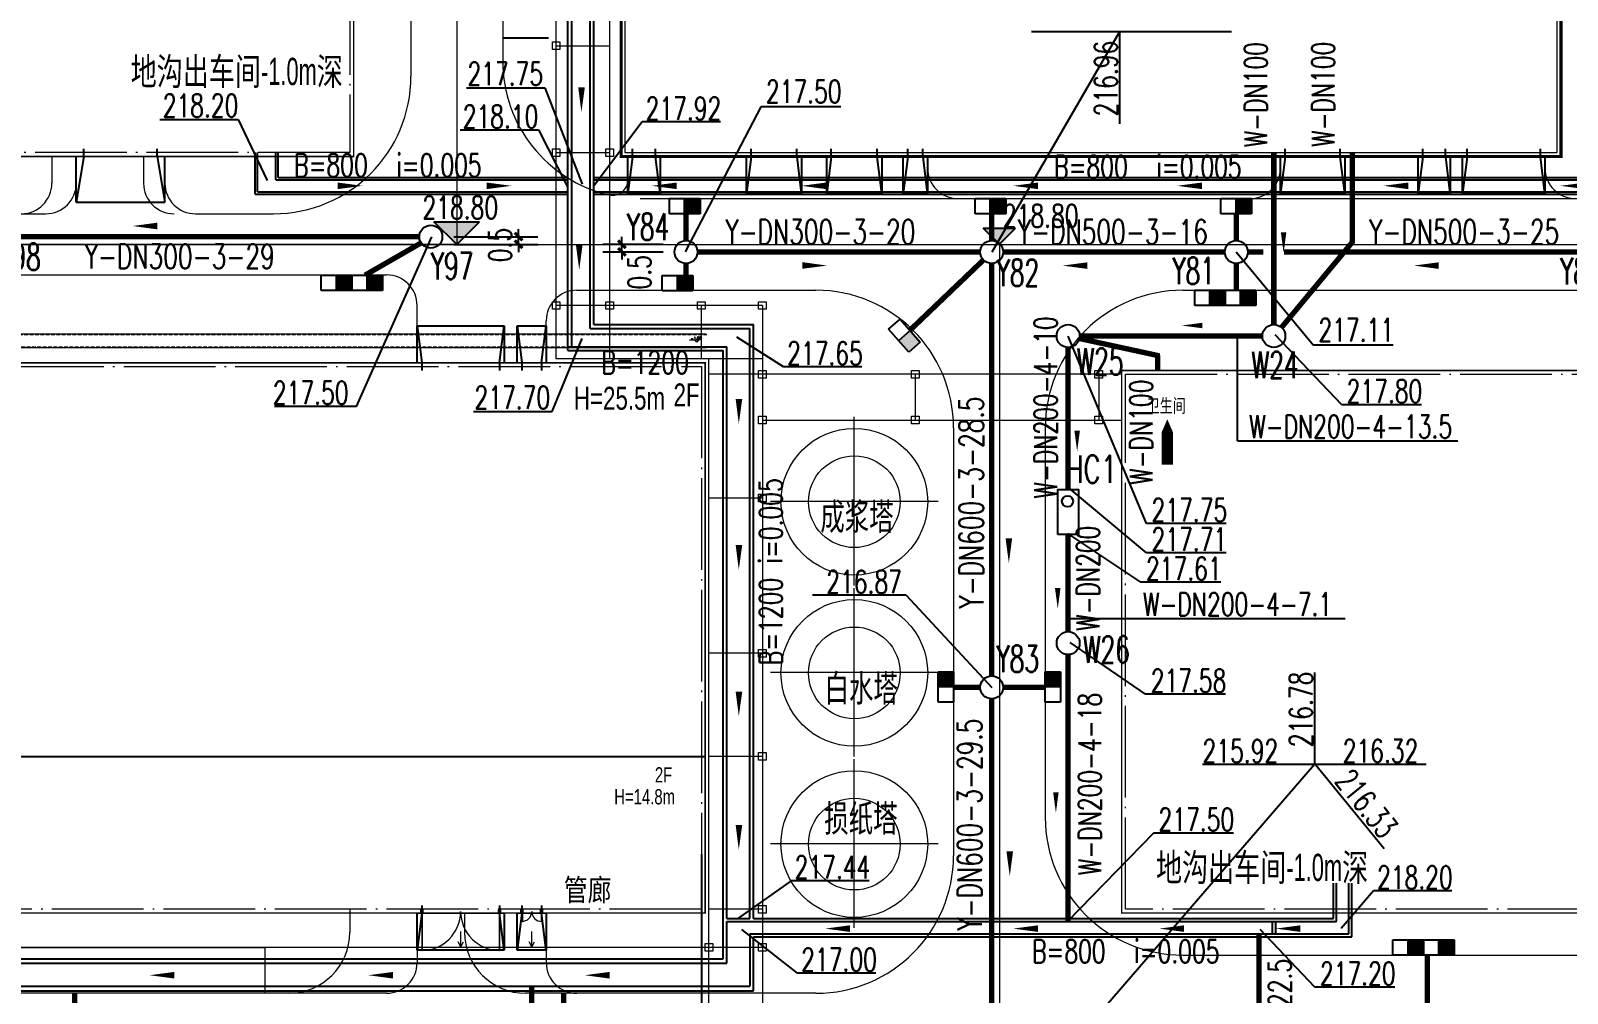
# Model space of a CAD drawing. Header units: metres. Extents: x 497246 to 997717, y 2998582 to 5998198.
# Drawn here: x 500329.3 to 500429.8, y 2999072.3 to 2999135.3 of the extents above; entities that cross this region are included whole.
import ezdxf
from ezdxf.enums import TextEntityAlignment as Align

# ---------------------------------------------------------------- set-up
doc = ezdxf.new("R2010")
doc.units = ezdxf.units.M
doc.header["$LTSCALE"] = 1000
for name, pattern in [('DASH', [0.35, 0.25, -0.1]), ('DOTE', [2.42, 2, -0.2, 0.02, -0.2]), ('HIDDEN', [0.375, 0.25, -0.125])]:
    doc.linetypes.add(name, pattern=pattern)
doc.layers.get('0').update_dxf_attribs({"linetype": 'CONTINUOUS'})
doc.layers.get('Defpoints').update_dxf_attribs({"linetype": 'CONTINUOUS'})
for name, color, linetype, lineweight in [('8', 8, 'CONTINUOUS', 5), ('A-门', 2, 'CONTINUOUS', 13), ('T停车位', 35, 'CONTINUOUS', 13), ('地沟', 203, 'CONTINUOUS', 18), ('常规模型', 2, 'CONTINUOUS', 18), ('桁架-管廊', 6, 'CONTINUOUS', 0), ('细线', 7, 'CONTINUOUS', 18), ('设备', 253, 'CONTINUOUS', 15), ('道路', 4, 'CONTINUOUS', 15), ('道路中线', 1, 'DOTE', 13)]:
    doc.layers.add(name, color=color, linetype=linetype, lineweight=lineweight)
for name, color, linetype in [('DIM_ELEV', 3, 'CONTINUOUS'), ('PIPE-污水', 2, 'CONTINUOUS'), ('PIPE-雨水', 4, 'CONTINUOUS'), ('PUB_TEXT', 7, 'CONTINUOUS'), ('STAIR', 2, 'CONTINUOUS'), ('TEXT_污水', 7, 'CONTINUOUS'), ('TEXT_雨水', 7, 'CONTINUOUS'), ('TWT_DIM', 3, 'CONTINUOUS'), ('TWT_雨水口', 4, 'CONTINUOUS'), ('WELL_污水', 2, 'CONTINUOUS'), ('WELL_雨水', 4, 'CONTINUOUS'), ('YQ_IDEN', 3, 'CONTINUOUS'), ('建筑', 7, 'CONTINUOUS'), ('建筑门坡散水', 9, 'CONTINUOUS'), ('文字', 255, 'CONTINUOUS'), ('新建建筑', 2, 'CONTINUOUS'), ('污水标注', 211, 'CONTINUOUS'), ('污水沟', 30, 'CONTINUOUS'), ('雨水标注', 100, 'CONTINUOUS')]:
    doc.layers.add(name, color=color, linetype=linetype)
doc.layers.add('建筑轴线', color=1, linetype='DOTE', lineweight=15, plot=False)
doc.styles.add('-黑体', font='simhei.ttf', dxfattribs={"width": 0.8})
doc.styles.add('_HZTXT', font='txt.shx', dxfattribs={"width": 0.8, "bigfont": 'HZTXT.shx'})
doc.styles.add('_TCH_DIM', font='SIMPLEX', dxfattribs={"bigfont": 'GBCBIG'})
doc.styles.add('_TCH_DIM_T3', font='SIMPLEX', dxfattribs={"width": 0.705882, "bigfont": 'GBCBIG'})
doc.styles.add('_TWT_WELL', font='SIMPLEX', dxfattribs={"width": 0.8, "height": 3.5, "bigfont": 'HZTXT'})
doc.styles.add('CLWD', font='ARIALN.TTF')
doc.styles.add('HZTXT', font='txt', dxfattribs={"width": 0.7, "bigfont": 'HZTXT'})
doc.styles.add('TG_LINETYPE', font='SIMPLEX', dxfattribs={"width": 0.8, "height": 3, "bigfont": 'HZTXT'})
doc.styles.add('亨利项目总图布置_2022_8_8_t3--03$0$亨利项目总图布置_2022_8_8_t3--02$0$CEC', font='ARIALN.TTF')
doc.linetypes.add('TG_F', pattern='A,2,-0.3,["F",TG_LINETYPE,S=0.1,R=0,X=-0.23,Y=-0.15],0', length=2.3)
doc.linetypes.add('TG_W', pattern='A,2,-0.3,["W",TG_LINETYPE,S=0.1,R=0,X=-0.23,Y=-0.15],0', length=2.3)
doc.linetypes.add('TG_Y', pattern='A,2,-0.3,["Y",TG_LINETYPE,S=0.1,R=0,X=-0.23,Y=-0.15],0', length=2.3)
doc.dimstyles.new('_TWT_ARCH&&1', dxfattribs={"dimtxt": 1.4875, "dimasz": 0.5, "dimexe": 1.25, "dimexo": 1.5, "dimgap": 0.63125, "dimtad": 1, "dimdec": 1, "dimzin": 0, "dimdsep": 46, "dimtxsty": '_TCH_DIM_T3', "dimblk": 'ARCHTICK', "dimcen": 0.09, "dimclrt": 7, "dimazin": 2, "dimtfac": 1, "dimtdec": 1, "dimtix": 1, "dimtmove": 2, "dimatfit": 3, "dimfxl": 1, "dimtolj": 1, "dimtzin": 0, "dimarcsym": 0})

# ---------------------------------------------------------------- blocks, each defined once
blk = doc.blocks.new('A$C8b354ef7')
at = {"layer": '设备', "color": 1, "linetype": 'DOTE'}
for p, q in [((5.49, 0), (5.49, 11.02)), ((0, 5.51), (10.97, 5.51))]:
    blk.add_line(p, q, dxfattribs=at)
at = {"layer": '设备'}
blk.add_circle((5.49, 5.47), 4.8, dxfattribs=at)
at = {"layer": '设备', "linetype": 'HIDDEN'}
blk.add_circle((5.49, 5.47), 3, dxfattribs=at)
blk = doc.blocks.new('A$Cb0f3db38')
at = {"layer": '8'}
for p, q in [((-162650, 2150), (313, 2150)), ((-162050, 1250), (313, 1250))]:
    blk.add_line(p, q, dxfattribs=at)
at = {"layer": '8', "linetype": 'DASH'}
for p, q in [((-162600, 2100), (363, 2100)), ((-162100, 1300), (363, 1300))]:
    blk.add_line(p, q, dxfattribs=at)
at = {"layer": '地沟'}
blk.add_lwpolyline([(-1724, 1808, 0, 0, 0), (-1487, 1808, 52, 0, 0), (-1292, 1808, 0, 0, 0)], format="xyseb", dxfattribs=at)
blk.add_lwpolyline([(-768, 1745), (-137, 1745), (-287, 1595), (-437, 1745)], dxfattribs=at)
at = {"layer": '地沟', "style": '_TCH_DIM', "width": 0.705882}
blk.add_text('-1.60', height=193.4, dxfattribs=at).set_placement((-696, 1762))
blk = doc.blocks.new('ZQWS-双扇平开门 - GM5151-4416404-0_000平面图_118')
at = {"color": 0, "lineweight": 18}
for p, q in [((-2550, 2550), (-2510, 2550)), ((-2550, 100), (-2550, 2550)), ((-2510, 0), (-2510, 2550)), ((2550, 2550), (2510, 2550)), ((2510, 0), (2510, 2550)), ((2550, 100), (2550, 2550)), ((-2510, 0), (-2550, 0)), ((2510, 0), (2550, 0))]:
    blk.add_line(p, q, dxfattribs=at)
at = {"color": 0, "lineweight": 50}
for p, q in [((-2550, 100), (-2550, -100)), ((2550, -100), (2550, 100))]:
    blk.add_line(p, q, dxfattribs=at)
at = {"color": 0, "lineweight": 18}
for centre, start, end in [((-2550, 0), 360, 90), ((2550, 0), 90, 180)]:
    blk.add_arc(centre, 2550, start, end, dxfattribs=at)
blk = doc.blocks.new('ZQWS-双扇平开门 - GM1324-4577468-0_000平面图_118')
at = {"color": 0, "lineweight": 18}
for p, q in [((-650, 650), (-610, 650)), ((-650, 100), (-650, 650)), ((-610, 0), (-650, 0)), ((-610, 0), (-610, 650)), ((650, 650), (610, 650)), ((610, 0), (610, 650)), ((650, 100), (650, 650)), ((610, 0), (650, 0))]:
    blk.add_line(p, q, dxfattribs=at)
at = {"color": 0, "lineweight": 50}
for p, q in [((-650, 100), (-650, -100)), ((650, -100), (650, 100))]:
    blk.add_line(p, q, dxfattribs=at)
at = {"color": 0, "lineweight": 18}
for centre, start, end in [((-650, 0), 360, 90), ((650, 0), 90, 180)]:
    blk.add_arc(centre, 650, start, end, dxfattribs=at)
blk = doc.blocks.new('入门坡道 - 入门坡道-4591076-0_000平面图_118')
at = {"layer": '常规模型', "lineweight": 18}
for p, q in [((-2897, -2269), (-2897, 131)), ((-2897, 131), (-2597, 131)), ((-2597, 131), (-2897, -2269)), ((-2597, 131), (2503, 131)), ((2503, 131), (2803, 131)), ((2803, -2269), (2503, 131)), ((2803, 131), (2803, -2269)), ((2803, -2269), (-2897, -2269))]:
    blk.add_line(p, q, dxfattribs=at)
blk = doc.blocks.new('入门坡道 - 入门坡道 - 200-1_118')
at = {"layer": '常规模型'}
for q in [(-214, -1741), (-47, -1069), (127, -1728)]:
    blk.add_line((-47, -2069), q, dxfattribs=at)
blk.add_blockref('入门坡道 - 入门坡道-4591076-0_000平面图_118', (0, 0), dxfattribs=at)
blk = doc.blocks.new('入门坡道 - 入门坡道-4934282-0_000平面图_118')
at = {"layer": '常规模型', "lineweight": 18}
for p, q in [((-997, -2269), (-997, 131)), ((-997, 131), (-697, 131)), ((-697, 131), (-997, -2269)), ((-697, 131), (603, 131)), ((603, 131), (903, 131)), ((903, -2269), (603, 131)), ((903, 131), (903, -2269)), ((903, -2269), (-997, -2269))]:
    blk.add_line(p, q, dxfattribs=at)
blk = doc.blocks.new('入门坡道 - 入门坡道 - 200-7_118')
at = {"layer": '常规模型'}
for q in [(-214, -1741), (-47, -1069), (127, -1728)]:
    blk.add_line((-47, -2069), q, dxfattribs=at)
blk.add_blockref('入门坡道 - 入门坡道-4934282-0_000平面图_118', (0, 0), dxfattribs=at)
blk = doc.blocks.new('_ArchTick')
at = {"color": 0, "linetype": 'ByBlock', "const_width": 0.4}
blk.add_lwpolyline([(-0.5, -0.5), (0.5, 0.5)], dxfattribs=at)
blk = doc.blocks.new('*D300')
at = {"layer": 'Defpoints', "color": 0, "transparency": 16777216}
for p in [(500355.45, 2999121.83), (500355.45, 2999121.33), (500361.19, 2999121.83)]:
    blk.add_point(p, dxfattribs=at)
at = {"layer": 'TWT_DIM', "color": 0, "lineweight": -2, "transparency": 16777216}
for p, q in [((500361.19, 2999121.83), (500361.19, 2999122.33)), ((500356.95, 2999121.83), (500362.44, 2999121.83)), ((500356.95, 2999121.33), (500362.44, 2999121.33)), ((500361.19, 2999121.33), (500361.19, 2999121.83)), ((500361.19, 2999121.33), (500361.19, 2999120.83))]:
    blk.add_line(p, q, dxfattribs=at)
at = {"layer": 'TWT_DIM', "color": 0, "lineweight": -2, "transparency": 16777216, "xscale": 0.5, "yscale": 0.5, "zscale": 0.5}
for p, rotation in [((500361.19, 2999121.83), 270), ((500361.19, 2999121.33), 90)]:
    blk.add_blockref('_ArchTick', p, dxfattribs=dict(at, rotation=rotation))
at = {"layer": 'TWT_DIM', "color": 7, "transparency": 16777216, "insert": (500359.98, 2999121.28), "char_height": 1.488, "attachment_point": 5, "rotation": 90, "style": '_TCH_DIM_T3'}
blk.add_mtext('\\A1;0.5', dxfattribs=at)
blk = doc.blocks.new('*D301')
at = {"layer": 'Defpoints', "color": 0, "transparency": 16777216}
for p in [(500367.95, 2999121.33), (500372.15, 2999121.33), (500372.15, 2999120.83)]:
    blk.add_point(p, dxfattribs=at)
at = {"layer": 'TWT_DIM', "color": 0, "lineweight": -2, "transparency": 16777216}
for p, q in [((500370.65, 2999121.33), (500366.7, 2999121.33)), ((500367.95, 2999121.33), (500367.95, 2999121.83)), ((500367.95, 2999120.83), (500367.95, 2999121.33)), ((500370.65, 2999120.83), (500366.7, 2999120.83)), ((500367.95, 2999120.83), (500367.95, 2999120.33))]:
    blk.add_line(p, q, dxfattribs=at)
at = {"layer": 'TWT_DIM', "color": 0, "lineweight": -2, "transparency": 16777216, "xscale": 0.5, "yscale": 0.5, "zscale": 0.5}
for p, rotation in [((500367.95, 2999121.33), 270), ((500367.95, 2999120.83), 90)]:
    blk.add_blockref('_ArchTick', p, dxfattribs=dict(at, rotation=rotation))
at = {"layer": 'TWT_DIM', "color": 7, "transparency": 16777216, "insert": (500369.1, 2999119.5), "char_height": 1.488, "attachment_point": 5, "rotation": 90, "style": '_TCH_DIM_T3'}
blk.add_mtext('\\A1;0.5', dxfattribs=at)
blk = doc.blocks.new('$TwtSys$00000187')
blk.add_circle((0, 0), 0.5)
blk = doc.blocks.new('$TwtSys$00000424')
for p, q in [((-500, 250), (500, 250)), ((-500, -250), (-500, 250)), ((0, -250), (0, 250)), ((500, 250), (500, -250)), ((500, -250), (-500, -250))]:
    blk.add_line(p, q)
blk.add_solid([(0, 250), (500, 250), (0, -250), (500, -250)])
blk = doc.blocks.new('$TwtSys$00000425')
for p, q in [((-1000, -250), (-1000, 250)), ((-1000, 250), (0, 250)), ((-500, -250), (-500, 250)), ((0, 250), (1000, 250)), ((0, 250), (0, -250)), ((0, -250), (0, 250)), ((500, -250), (500, 250)), ((1000, 250), (1000, -250)), ((0, -250), (-1000, -250)), ((1000, -250), (0, -250))]:
    blk.add_line(p, q)
for points in [[(-500, 250), (0, 250), (-500, -250), (0, -250)], [(500, 250), (1000, 250), (500, -250), (1000, -250)]]:
    blk.add_solid(points)

msp = doc.modelspace()

# ---------------------------------------------------------------- hatches: boundary and pattern name
at = {"layer": 'DIM_ELEV'}
for points in [[(500357.14, 2999121.31), (500355.64, 2999122.81), (500358.64, 2999122.81)], [(500392.65, 2999121.35), (500391.6, 2999122.4), (500393.7, 2999122.4)]]:
    msp.add_hatch(color=0, dxfattribs=at).paths.add_polyline_path(points)
at = {"layer": 'PIPE-污水', "linetype": 'TG_W'}
for points in [[(500415.75, 2999121.48), (500415.89, 2999121.37), (500415.93, 2999121.42)], [(500415.75, 2999121.48), (500415.93, 2999121.48), (500415.93, 2999121.42)], [(500403, 2999114.06), (500403.04, 2999114.23), (500403.17, 2999114.2)], [(500403, 2999114.06), (500403.17, 2999114.06), (500403.17, 2999114.2)]]:
    msp.add_hatch(color=0, dxfattribs=at).paths.add_polyline_path(points)

# ---------------------------------------------------------------- linework, layer by layer
at = {"color": 0}
for p, q in [((500360.15, 2999134.84), (500363.15, 2999134.84)), ((500373.15, 2999081.43), (500373.15, 2999070.78))]:
    msp.add_line(p, q, dxfattribs=at)
at = {"color": 0, "ltscale": 10}
msp.add_line((500415.83, 2999127.3), (500415.75, 2999127.3), dxfattribs=at)
at = {"layer": 'DIM_ELEV', "color": 0}
for p, q in [((500357.14, 2999121.31), (500355.64, 2999122.81)), ((500355.64, 2999122.81), (500358.64, 2999122.81)), ((500357.14, 2999121.31), (500358.64, 2999122.81)), ((500392.65, 2999121.35), (500391.6, 2999122.4)), ((500391.6, 2999122.4), (500393.7, 2999122.4)), ((500392.65, 2999121.35), (500393.7, 2999122.4))]:
    msp.add_line(p, q, dxfattribs=at)
at = {"layer": 'PIPE-污水', "color": 0, "linetype": 'TG_W', "ltscale": 0.0025, "const_width": 0.35}
for points in [[(500410.61, 2999116.08), (500410.61, 2999127.31)], [(500415.75, 2999121.48), (500415.75, 2999127.29)], [(500411.11, 2999115.89), (500415.75, 2999121.48)], [(500403, 2999114.06), (500397.89, 2999115.17)], [(500397.9, 2999115.33), (500409.86, 2999115.33)], [(500397.15, 2999105.29), (500397.15, 2999114.58)], [(500403, 2999113.1), (500403, 2999114.06)], [(500397.15, 2999095.99), (500397.15, 2999102.34)], [(500397.15, 2999077.02), (500397.15, 2999094.49)]]:
    msp.add_lwpolyline(points, dxfattribs=at)
at = {"layer": 'PIPE-污水', "linetype": 'Continuous'}
msp.add_lwpolyline([(500396.48, 2999102.34), (500396.48, 2999105.29), (500397.83, 2999105.29), (500397.83, 2999102.34)], close=True, dxfattribs=at)
at = {"layer": 'PIPE-污水', "color": 201, "linetype": 'TG_W', "ltscale": 500}
msp.add_lwpolyline([(500396.47, 2999101.22, 0, 0, 0), (500396.47, 2999097.49, 0, 0.36, 0), (500396.47, 2999098.84, 0, 0, 0)], format="xyseb", dxfattribs=at)
at = {"layer": 'PIPE-污水', "color": 0, "linetype": 'TG_W', "ltscale": 0.005, "const_width": 0.35}
msp.add_lwpolyline([(500409.64, 2999076.22), (500409.64, 2999053.7)], dxfattribs=at)
at = {"layer": 'PIPE-污水', "linetype": 'Continuous'}
msp.add_circle((500397.11, 2999104.52), 0.364, dxfattribs=at)
at = {"layer": 'PIPE-雨水', "color": 0, "linetype": 'TG_Y', "ltscale": 0.005, "const_width": 0.35}
for points in [[(500372.15, 2999121.58), (500372.15, 2999124.33)], [(500392.15, 2999121.58), (500392.15, 2999124.33)], [(500408.15, 2999124.32), (500408.15, 2999124.33)], [(500408.15, 2999121.58), (500408.15, 2999123.32)], [(500327.2, 2999121.83), (500354.7, 2999121.83)], [(500372.15, 2999118.33), (500372.15, 2999120.08)], [(500372.9, 2999120.83), (500391.4, 2999120.83)], [(500392.15, 2999120.08), (500392.15, 2999093.09)], [(500392.9, 2999120.83), (500407.4, 2999120.83)], [(500408.15, 2999118.33), (500408.15, 2999120.08)], [(500408.9, 2999120.83), (500409.93, 2999120.83)], [(500411.28, 2999120.83), (500432.4, 2999120.83)], [(500392.15, 2999091.59), (500392.15, 2999063.59)]]:
    msp.add_lwpolyline(points, dxfattribs=at)
at = {"layer": 'PIPE-雨水', "color": 70, "linetype": 'ByBlock'}
for points in [[(500340.41, 2999122.53, 0, 0, 0), (500335.93, 2999122.53, 0, 0.432, 0), (500337.55, 2999122.53, 0, 0, 0)], [(500376.9, 2999119.95, 0, 0, 0), (500381.38, 2999119.94, 0, 0.432, 0), (500379.76, 2999119.95, 0, 0, 0)], [(500401.27, 2999119.93, 0, 0, 0), (500396.79, 2999119.94, 0, 0.432, 0), (500398.41, 2999119.94, 0, 0, 0)], [(500424.26, 2999119.93, 0, 0, 0), (500419.78, 2999119.94, 0, 0.432, 0), (500421.4, 2999119.94, 0, 0, 0)], [(500393.27, 2999104.96, 0, 0, 0), (500393.27, 2999100.48, 0, 0.432, 0), (500393.27, 2999102.1, 0, 0, 0)], [(500393.33, 2999084.47, 0, 0, 0), (500393.33, 2999079.99, 0, 0.432, 0), (500393.33, 2999081.61, 0, 0, 0)]]:
    msp.add_lwpolyline(points, format="xyseb", dxfattribs=at)
at = {"layer": 'PIPE-雨水', "color": 0, "linetype": 'TG_Y', "ltscale": 0.0025, "const_width": 0.35}
for points in [[(500354.82, 2999121.43), (500351.14, 2999119.31)], [(500391.61, 2999120.31), (500386.8, 2999115.71)], [(500420.65, 2999063.59), (500420.65, 2999074.83)], [(500332.15, 2999072.33), (500332.15, 2999063.59)], [(500364.15, 2999072.33), (500364.15, 2999063.59)]]:
    msp.add_lwpolyline(points, dxfattribs=at)
at = {"layer": 'PIPE-雨水', "color": 0, "linetype": 'TG_W', "ltscale": 2.5, "const_width": 0.35}
for points in [[(500389.65, 2999092.34), (500391.4, 2999092.34)], [(500392.9, 2999092.34), (500395.65, 2999092.34)]]:
    msp.add_lwpolyline(points, dxfattribs=at)
at = {"layer": 'STAIR'}
for p, q in [((500332.25, 2999124.08), (500332.25, 2999127.08)), ((500332.75, 2999127.08), (500332.25, 2999124.08)), ((500337.55, 2999127.08), (500338.05, 2999124.08)), ((500338.05, 2999124.08), (500338.05, 2999127.08)), ((500332.25, 2999124.08), (500338.05, 2999124.08))]:
    msp.add_line(p, q, dxfattribs=at)
at = {"layer": 'T停车位'}
msp.add_lwpolyline([(500308.59, 2999075.33), (500344.59, 2999075.33), (500344.59, 2999072.33), (500308.59, 2999072.33)], close=True, dxfattribs=at)
at = {"layer": 'YQ_IDEN', "color": 1}
msp.add_lwpolyline([(500403.64, 2999109.89, 0, 1.25, 0), (500403.64, 2999108.44, 0.75, 0.75, 0), (500403.64, 2999106.92, 0.75, 0.75, 0)], format="xyseb", dxfattribs=at)
at = {"layer": '建筑'}
msp.add_line((500159.9, 2999087.83), (500373.4, 2999087.83), dxfattribs=at)
at = {"layer": '建筑', "linetype": 'Continuous', "const_width": 0.1}
for points in [[(500367.9, 2999127.08), (500429.4, 2999127.08), (500429.4, 2999187.58), (500367.9, 2999187.58)], [(500157.9, 2999127.08), (500169.9, 2999127.08), (500169.9, 2999124.23), (500200.1, 2999124.23), (500200.1, 2999127.08), (500277.9, 2999127.08), (500277.9, 2999124.23), (500290.4, 2999124.23), (500290.4, 2999127.08), (500350.4, 2999127.08), (500350.4, 2999160.58), (500157.9, 2999160.58)], [(500373.4, 2999077.58), (500159.9, 2999077.58), (500159.9, 2999113.58), (500373.4, 2999113.58)], [(500400.65, 2999113.08), (500505.15, 2999113.08), (500505.15, 2999077.58), (500400.65, 2999077.58)]]:
    msp.add_lwpolyline(points, close=True, dxfattribs=at)
at = {"layer": '建筑轴线', "ltscale": 3}
msp.add_lwpolyline([(500368.15, 2999127.33), (500429.15, 2999127.33), (500429.15, 2999187.33), (500368.15, 2999187.33)], close=True, dxfattribs=at)
at = {"layer": '建筑轴线', "ltscale": 0.003}
for points in [[(500368.15, 2999127.33), (500429.15, 2999127.33), (500429.15, 2999187.33), (500368.15, 2999187.33)], [(500158.15, 2999160.33), (500350.15, 2999160.33), (500350.15, 2999127.33), (500158.15, 2999127.33)], [(500160.15, 2999113.33), (500373.15, 2999113.33), (500373.15, 2999077.83), (500160.15, 2999077.83)], [(500400.9, 2999112.83), (500504.9, 2999112.83), (500504.9, 2999077.83), (500400.9, 2999077.83)]]:
    msp.add_lwpolyline(points, close=True, dxfattribs=at)
at = {"layer": '建筑门坡散水', "linetype": 'Continuous'}
for p, q in [((500332.75, 2999127.08), (500332.75, 2999127.58)), ((500337.55, 2999127.08), (500337.55, 2999127.58)), ((500368.65, 2999127.08), (500368.65, 2999127.58)), ((500370.15, 2999127.08), (500370.15, 2999127.58)), ((500376.4, 2999127.08), (500376.4, 2999127.58)), ((500379.4, 2999127.08), (500379.4, 2999127.58)), ((500381.65, 2999127.08), (500381.65, 2999127.58)), ((500384.65, 2999127.08), (500384.65, 2999127.58)), ((500386.65, 2999127.08), (500386.65, 2999127.58)), ((500387.65, 2999127.08), (500387.65, 2999127.58)), ((500411.35, 2999127.08), (500411.35, 2999127.58)), ((500414.95, 2999127.08), (500414.95, 2999127.58)), ((500420.35, 2999127.08), (500420.35, 2999127.58)), ((500421.85, 2999127.08), (500421.85, 2999127.58)), ((500423.25, 2999127.08), (500423.25, 2999127.58)), ((500428.05, 2999127.08), (500428.05, 2999127.58)), ((500332.25, 2999124.08), (500332.25, 2999127.08)), ((500332.75, 2999127.08), (500332.25, 2999124.08)), ((500337.55, 2999127.08), (500338.05, 2999124.08)), ((500338.05, 2999124.08), (500338.05, 2999127.08)), ((500368.35, 2999124.68), (500368.35, 2999127.05)), ((500368.65, 2999127.05), (500368.35, 2999124.68)), ((500370.45, 2999124.68), (500370.16, 2999127.05)), ((500370.45, 2999127.05), (500370.45, 2999124.68)), ((500376.1, 2999124.68), (500376.1, 2999127.08)), ((500376.4, 2999127.05), (500376.1, 2999124.68)), ((500379.7, 2999124.68), (500379.41, 2999127.05)), ((500379.7, 2999127.08), (500379.7, 2999124.68)), ((500381.35, 2999124.68), (500381.35, 2999127.08)), ((500381.65, 2999127.05), (500381.35, 2999124.68)), ((500384.95, 2999124.68), (500384.66, 2999127.05)), ((500384.95, 2999127.08), (500384.95, 2999124.68)), ((500386.35, 2999124.68), (500386.35, 2999127.08)), ((500386.65, 2999127.05), (500386.35, 2999124.68)), ((500387.95, 2999124.68), (500387.66, 2999127.05)), ((500387.95, 2999127.08), (500387.95, 2999124.68)), ((500411.05, 2999124.68), (500411.05, 2999127.08)), ((500411.35, 2999127.05), (500411.05, 2999124.68)), ((500415.25, 2999124.68), (500414.96, 2999127.05)), ((500415.25, 2999127.08), (500415.25, 2999124.68)), ((500420.05, 2999124.68), (500420.05, 2999127.08)), ((500420.35, 2999127.05), (500420.05, 2999124.68)), ((500422.15, 2999124.68), (500421.86, 2999127.05)), ((500422.15, 2999127.08), (500422.15, 2999124.68)), ((500422.95, 2999124.68), (500422.95, 2999127.08)), ((500423.25, 2999127.05), (500422.95, 2999124.68)), ((500428.35, 2999124.68), (500428.06, 2999127.05)), ((500428.35, 2999127.08), (500428.35, 2999124.68)), ((500370.45, 2999124.68), (500368.35, 2999124.68)), ((500379.7, 2999124.68), (500376.1, 2999124.68)), ((500384.95, 2999124.68), (500381.35, 2999124.68)), ((500387.95, 2999124.68), (500386.35, 2999124.68)), ((500415.25, 2999124.68), (500411.05, 2999124.68)), ((500422.15, 2999124.68), (500420.05, 2999124.68)), ((500428.35, 2999124.68), (500422.95, 2999124.68)), ((500332.25, 2999124.08), (500338.05, 2999124.08)), ((500354.55, 2999116), (500360.25, 2999116)), ((500354.55, 2999113.6), (500354.55, 2999116)), ((500354.55, 2999116), (500354.85, 2999113.6)), ((500359.95, 2999113.6), (500360.25, 2999116)), ((500360.25, 2999116), (500360.25, 2999113.6)), ((500361.1, 2999116), (500363, 2999116)), ((500361.1, 2999113.6), (500361.1, 2999116)), ((500361.1, 2999116), (500361.4, 2999113.6)), ((500362.7, 2999113.6), (500363, 2999116)), ((500363, 2999116), (500363, 2999113.6)), ((500354.85, 2999113.58), (500354.85, 2999113.08)), ((500359.95, 2999113.58), (500359.95, 2999113.08)), ((500361.4, 2999113.58), (500361.4, 2999113.08)), ((500362.7, 2999113.58), (500362.7, 2999113.08)), ((500354.85, 2999078.08), (500354.85, 2999077.58)), ((500359.95, 2999078.08), (500359.95, 2999077.58)), ((500361.4, 2999078.08), (500361.4, 2999077.58)), ((500362.7, 2999078.08), (500362.7, 2999077.58)), ((500354.55, 2999075.16), (500354.55, 2999077.56)), ((500354.85, 2999077.56), (500354.55, 2999075.16)), ((500360.25, 2999075.16), (500359.95, 2999077.56)), ((500360.25, 2999077.56), (500360.25, 2999075.16)), ((500361.1, 2999075.16), (500361.1, 2999077.56)), ((500361.4, 2999077.56), (500361.1, 2999075.16)), ((500363, 2999075.16), (500362.7, 2999077.56)), ((500363, 2999077.56), (500363, 2999075.16)), ((500360.25, 2999075.16), (500354.55, 2999075.16)), ((500363, 2999075.16), (500361.1, 2999075.16))]:
    msp.add_line(p, q, dxfattribs=at)
at = {"layer": '新建建筑', "color": 0, "linetype": 'Continuous', "const_width": 0.2}
msp.add_lwpolyline([(500367.9, 2999127.08), (500429.4, 2999127.08), (500429.4, 2999187.58), (500367.9, 2999187.58)], close=True, dxfattribs=at)
at = {"layer": '桁架-管廊', "linetype": 'ByBlock', "ltscale": 0.2}
for p, q in [((500377.15, 2999112.83), (500373.65, 2999112.83)), ((500387.15, 2999112.83), (500387.15, 2999109.83)), ((500399.15, 2999112.83), (500399.15, 2999109.83)), ((500377.15, 2999104.73), (500373.65, 2999104.73)), ((500377.15, 2999094.58), (500373.65, 2999094.58)), ((500377.15, 2999087.83), (500373.65, 2999087.83)), ((500377.15, 2999077.83), (500373.65, 2999077.83)), ((500377.15, 2999075.33), (500269.15, 2999075.33))]:
    msp.add_line(p, q, dxfattribs=at)
for points in [[(500363.65, 2999113.84), (500363.65, 2999173.84), (500367.15, 2999173.84), (500367.15, 2999113.84)], [(500363.65, 2999134.33), (500367.15, 2999134.33)], [(500363.65, 2999134.33), (500367.15, 2999134.33)], [(500363.65, 2999127.33), (500367.15, 2999127.33)], [(500377.15, 2999117.33), (500363.65, 2999117.33)], [(500373.15, 2999113.83), (500373.15, 2999117.33)], [(500377.15, 2999117.33), (500377.15, 2999056.33)], [(500377.15, 2999113.83), (500363.65, 2999113.83)], [(500373.65, 2999056.33), (500373.65, 2999113.83)], [(500400.65, 2999112.83), (500376.9, 2999112.83)], [(500377.15, 2999109.83), (500400.65, 2999109.83)]]:
    msp.add_lwpolyline(points, dxfattribs=at)
for points in [[(500363.4, 2999134.58), (500363.9, 2999134.58), (500363.9, 2999134.08), (500363.4, 2999134.08)], [(500363.4, 2999127.58), (500363.9, 2999127.58), (500363.9, 2999127.08), (500363.4, 2999127.08)], [(500366.9, 2999127.58), (500367.4, 2999127.58), (500367.4, 2999127.08), (500366.9, 2999127.08)], [(500363.4, 2999117.58), (500363.9, 2999117.58), (500363.9, 2999117.08), (500363.4, 2999117.08)], [(500366.9, 2999117.58), (500367.4, 2999117.58), (500367.4, 2999117.08), (500366.9, 2999117.08)], [(500372.9, 2999117.58), (500373.4, 2999117.58), (500373.4, 2999117.08), (500372.9, 2999117.08)], [(500376.9, 2999117.58), (500377.4, 2999117.58), (500377.4, 2999117.08), (500376.9, 2999117.08)], [(500376.9, 2999113.08), (500377.4, 2999113.08), (500377.4, 2999112.58), (500376.9, 2999112.58)], [(500386.9, 2999113.08), (500387.4, 2999113.08), (500387.4, 2999112.58), (500386.9, 2999112.58)], [(500398.9, 2999113.08), (500399.4, 2999113.08), (500399.4, 2999112.58), (500398.9, 2999112.58)], [(500376.9, 2999110.08), (500377.4, 2999110.08), (500377.4, 2999109.58), (500376.9, 2999109.58)], [(500386.9, 2999110.08), (500387.4, 2999110.08), (500387.4, 2999109.58), (500386.9, 2999109.58)], [(500398.9, 2999110.08), (500399.4, 2999110.08), (500399.4, 2999109.58), (500398.9, 2999109.58)], [(500376.9, 2999104.98), (500377.4, 2999104.98), (500377.4, 2999104.48), (500376.9, 2999104.48)], [(500376.9, 2999094.83), (500377.4, 2999094.83), (500377.4, 2999094.33), (500376.9, 2999094.33)], [(500376.9, 2999088.08), (500377.4, 2999088.08), (500377.4, 2999087.58), (500376.9, 2999087.58)], [(500376.9, 2999078.08), (500377.4, 2999078.08), (500377.4, 2999077.58), (500376.9, 2999077.58)], [(500373.4, 2999075.58), (500373.9, 2999075.58), (500373.9, 2999075.08), (500373.4, 2999075.08)], [(500376.9, 2999075.58), (500377.4, 2999075.58), (500377.4, 2999075.08), (500376.9, 2999075.08)]]:
    msp.add_lwpolyline(points, close=True, dxfattribs=at)
at = {"layer": '污水标注', "color": 201, "linetype": 'Continuous', "ltscale": 500}
for p, q in [((500402.28, 2999103.06), (500397.15, 2999115.33)), ((500408.23, 2999108.48), (500408.23, 2999115.33)), ((500415.05, 2999110.84), (500410.69, 2999115.41)), ((500420.27, 2999110.84), (500415.05, 2999110.84)), ((500408.23, 2999108.48), (500422.66, 2999108.48)), ((500402.28, 2999101.14), (500397.22, 2999105.38)), ((500407.5, 2999103.06), (500402.28, 2999103.06)), ((500401.91, 2999099.22), (500397.13, 2999102.41)), ((500407.5, 2999101.14), (500402.28, 2999101.14)), ((500407.14, 2999099.22), (500401.91, 2999099.22)), ((500397.15, 2999096.85), (500415.27, 2999096.85)), ((500402.22, 2999091.89), (500397.29, 2999095.27)), ((500407.45, 2999091.89), (500402.22, 2999091.89)), ((500402.73, 2999082.81), (500397.11, 2999077.03)), ((500407.96, 2999082.81), (500402.73, 2999082.81)), ((500413.29, 2999072.73), (500409.72, 2999076.5)), ((500418.52, 2999072.73), (500413.29, 2999072.73))]:
    msp.add_line(p, q, dxfattribs=at)
for points in [[(500411.26, 2999124.51, 0, 0, 0), (500411.25, 2999120.77, 0, 0.36, 0), (500411.25, 2999122.12, 0, 0, 0)], [(500408.33, 2999116.02, 0, 0, 0), (500404.59, 2999116.02, 0, 0.36, 0), (500405.94, 2999116.02, 0, 0, 0)], [(500397.74, 2999111.52, 0, 0, 0), (500397.74, 2999107.79, 0, 0.36, 0), (500397.74, 2999109.14, 0, 0, 0)], [(500396.35, 2999087.86, 0, 0, 0), (500396.35, 2999084.13, 0, 0.36, 0), (500396.35, 2999085.48, 0, 0, 0)]]:
    msp.add_lwpolyline(points, format="xyseb", dxfattribs=at)
at = {"layer": '污水沟', "color": 30}
for p, q in [((500365.87, 2999115.83), (500365.87, 2999172.67)), ((500366.12, 2999116.08), (500366.12, 2999172.92)), ((500364.67, 2999114.63), (500364.67, 2999171.47)), ((500364.42, 2999114.38), (500364.42, 2999171.22)), ((500343.95, 2999124.61), (500343.95, 2999127.33)), ((500344.1, 2999124.76), (500344.1, 2999127.33)), ((500345.3, 2999125.56), (500345.3, 2999127.33)), ((500345.45, 2999125.71), (500345.45, 2999127.33)), ((500345.3, 2999125.56), (500364.35, 2999125.56)), ((500345.45, 2999125.71), (500364.35, 2999125.71)), ((500366.12, 2999125.71), (500441.76, 2999125.71)), ((500366.12, 2999125.56), (500441.91, 2999125.56)), ((500343.95, 2999124.61), (500364.35, 2999124.61)), ((500344.1, 2999124.76), (500364.35, 2999124.76)), ((500366.12, 2999124.76), (500442.51, 2999124.76)), ((500366.12, 2999124.61), (500442.66, 2999124.61)), ((500365.87, 2999115.83), (500376.32, 2999115.83)), ((500366.12, 2999116.08), (500376.57, 2999116.08)), ((500376.32, 2999077.22), (500376.32, 2999115.83)), ((500376.57, 2999077.22), (500376.57, 2999116.08)), ((500364.35, 2999114.63), (500372.05, 2999114.63)), ((500364.42, 2999114.38), (500374.57, 2999114.38)), ((500364.67, 2999114.63), (500374.82, 2999114.63)), ((500374.57, 2999074.59), (500374.57, 2999114.38)), ((500374.82, 2999077.22), (500374.82, 2999114.63)), ((500414.51, 2999077.22), (500414.51, 2999079.54)), ((500414.71, 2999077.02), (500414.71, 2999079.54)), ((500415.51, 2999076.22), (500415.51, 2999079.54)), ((500415.71, 2999076.02), (500415.71, 2999079.54)), ((500374.82, 2999077.22), (500376.32, 2999077.22)), ((500374.82, 2999074.29), (500374.82, 2999077.02)), ((500374.82, 2999077.02), (500414.71, 2999077.02)), ((500376.57, 2999077.22), (500414.51, 2999077.22)), ((500410.53, 2999076.22), (500410.53, 2999077.02)), ((500410.73, 2999076.22), (500410.73, 2999077.02)), ((500376.32, 2999076.22), (500415.51, 2999076.22)), ((500376.32, 2999076.22), (500376.32, 2999072.79)), ((500376.57, 2999072.49), (500376.57, 2999076.02)), ((500376.57, 2999076.02), (500415.71, 2999076.02)), ((500271.01, 2999074.59), (500374.57, 2999074.59)), ((500271.31, 2999074.29), (500374.82, 2999074.29)), ((500273.61, 2999072.79), (500376.32, 2999072.79)), ((500273.61, 2999072.49), (500376.57, 2999072.49))]:
    msp.add_line(p, q, dxfattribs=at)
at = {"layer": '污水沟', "color": 70}
for p, q in [((500357.79, 2999131.57), (500362.91, 2999131.57)), ((500362.91, 2999131.57), (500365.35, 2999125.27)), ((500337.71, 2999129.5), (500342.84, 2999129.5)), ((500342.84, 2999129.5), (500344.73, 2999125.51)), ((500369.27, 2999129.34), (500366.14, 2999125.19)), ((500374.4, 2999129.34), (500369.27, 2999129.34)), ((500357.37, 2999128.83), (500362.49, 2999128.83)), ((500362.49, 2999128.83), (500364.37, 2999125.13)), ((500363.38, 2999110.4), (500365.36, 2999115.18)), ((500378.53, 2999113.32), (500375.47, 2999115.26)), ((500383.66, 2999113.32), (500378.53, 2999113.32)), ((500358.25, 2999110.4), (500363.38, 2999110.4)), ((500379.02, 2999079.69), (500375.54, 2999077.22)), ((500384.14, 2999079.69), (500379.02, 2999079.69)), ((500417.13, 2999079.03), (500415.02, 2999076.57)), ((500422.26, 2999079.03), (500417.13, 2999079.03)), ((500379.45, 2999073.65), (500375.79, 2999076.5)), ((500384.57, 2999073.65), (500379.45, 2999073.65))]:
    msp.add_line(p, q, dxfattribs=at)
at = {"layer": '污水沟', "color": 30}
for points in [[(500365.31, 2999134.46, 0, 0, 0), (500365.3, 2999129.98, 0, 0.432, 0), (500365.31, 2999131.6, 0, 0, 0)], [(500346.48, 2999125.17, 0, 0, 0), (500350.97, 2999125.16, 0, 0.432, 0), (500349.35, 2999125.16, 0, 0, 0)], [(500356.23, 2999125.17, 0, 0, 0), (500360.72, 2999125.16, 0, 0.432, 0), (500359.1, 2999125.16, 0, 0, 0)], [(500374.4, 2999125.17, 0, 0, 0), (500369.92, 2999125.16, 0, 0.432, 0), (500371.54, 2999125.16, 0, 0, 0)], [(500384.18, 2999125.17, 0, 0, 0), (500379.7, 2999125.16, 0, 0.432, 0), (500381.32, 2999125.16, 0, 0, 0)], [(500398.04, 2999125.17, 0, 0, 0), (500393.56, 2999125.16, 0, 0.432, 0), (500395.18, 2999125.16, 0, 0, 0)], [(500408.76, 2999125.17, 0, 0, 0), (500404.28, 2999125.16, 0, 0.432, 0), (500405.9, 2999125.16, 0, 0, 0)], [(500422.27, 2999125.17, 0, 0, 0), (500417.79, 2999125.16, 0, 0.432, 0), (500419.41, 2999125.16, 0, 0, 0)], [(500433.85, 2999125.17, 0, 0, 0), (500429.37, 2999125.16, 0, 0.432, 0), (500430.99, 2999125.16, 0, 0, 0)], [(500365.16, 2999124.14, 0, 0, 0), (500365.16, 2999119.66, 0, 0.432, 0), (500365.16, 2999121.28, 0, 0, 0)], [(500375.61, 2999114.07, 0, 0, 0), (500375.6, 2999109.59, 0, 0.432, 0), (500375.61, 2999111.21, 0, 0, 0)], [(500375.61, 2999104.52, 0, 0, 0), (500375.6, 2999100.04, 0, 0.432, 0), (500375.61, 2999101.66, 0, 0, 0)], [(500375.61, 2999094.93, 0, 0, 0), (500375.6, 2999090.45, 0, 0.432, 0), (500375.61, 2999092.07, 0, 0, 0)], [(500375.61, 2999086.2, 0, 0, 0), (500375.6, 2999081.72, 0, 0.432, 0), (500375.61, 2999083.34, 0, 0, 0)], [(500385.74, 2999076.56, 0, 0, 0), (500381.26, 2999076.56, 0, 0.432, 0), (500382.88, 2999076.56, 0, 0, 0)], [(500398.04, 2999076.56, 0, 0, 0), (500393.56, 2999076.56, 0, 0.432, 0), (500395.18, 2999076.56, 0, 0, 0)], [(500407.6, 2999076.56, 0, 0, 0), (500403.12, 2999076.56, 0, 0.432, 0), (500404.74, 2999076.56, 0, 0, 0)], [(500415.22, 2999076.56, 0, 0, 0), (500410.73, 2999076.56, 0, 0.432, 0), (500412.35, 2999076.56, 0, 0, 0)], [(500341.54, 2999073.51, 0, 0, 0), (500337.05, 2999073.51, 0, 0.432, 0), (500338.67, 2999073.51, 0, 0, 0)], [(500355.85, 2999073.51, 0, 0, 0), (500351.36, 2999073.51, 0, 0.432, 0), (500352.98, 2999073.51, 0, 0, 0)], [(500370, 2999073.51, 0, 0, 0), (500365.52, 2999073.51, 0, 0.432, 0), (500367.14, 2999073.51, 0, 0, 0)]]:
    msp.add_lwpolyline(points, format="xyseb", dxfattribs=at)
at = {"layer": '污水沟', "color": 30, "linetype": 'TG_F', "ltscale": 0.005, "const_width": 0.35}
msp.add_lwpolyline([(500362.04, 2999056.03), (500362.04, 2999072.79)], dxfattribs=at)
at = {"layer": '道路', "linetype": 'ByBlock', "lineweight": 0, "ltscale": 0.2}
for p, q in [((500360.15, 2999169.33), (500360.15, 2999133.33)), ((500354.15, 2999154.33), (500354.15, 2999132.33)), ((500330.65, 2999127.08), (500330.65, 2999125.33)), ((500332.25, 2999127.08), (500332.25, 2999125.33)), ((500336.65, 2999127.08), (500336.65, 2999125.33)), ((500338.05, 2999127.08), (500338.05, 2999125.33)), ((500368.35, 2999127.08), (500368.35, 2999125.54)), ((500387.95, 2999127.08), (500387.95, 2999126.33)), ((500411.05, 2999127.08), (500411.05, 2999126.33)), ((500428.35, 2999127.08), (500428.35, 2999126.33)), ((500369.15, 2999124.33), (500500.15, 2999124.33)), ((500389.95, 2999124.33), (500409.05, 2999124.33)), ((500260.4, 2999123.33), (500330.25, 2999123.33)), ((500340.05, 2999123.33), (500345.15, 2999123.33)), ((500261.8, 2999119.33), (500352.55, 2999119.33)), ((500365, 2999118.33), (500380.65, 2999118.33)), ((500404.65, 2999118.33), (500500.15, 2999118.33)), ((500354.55, 2999113.58), (500354.55, 2999117.33)), ((500363, 2999113.58), (500363, 2999116.33)), ((500389.65, 2999109.33), (500389.65, 2999081.33)), ((500395.65, 2999109.33), (500395.65, 2999083.83)), ((500350.15, 2999077.83), (500350.15, 2999076.83)), ((500350.15, 2999077.58), (500350.15, 2999076.33)), ((500354.55, 2999077.58), (500354.55, 2999074.33)), ((500357.65, 2999077.58), (500357.65, 2999076.33)), ((500357.65, 2999077.58), (500357.65, 2999076.83)), ((500363, 2999077.58), (500363, 2999074.33)), ((500404.65, 2999074.83), (500500.15, 2999074.83)), ((500404.65, 2999074.83), (500500.15, 2999074.83)), ((500352.55, 2999072.33), (500307.05, 2999072.33)), ((500380.65, 2999072.33), (500361.65, 2999072.33)), ((500380.65, 2999072.33), (500365, 2999072.33))]:
    msp.add_line(p, q, dxfattribs=at)
for centre, radius, start, end in [((500369.15, 2999133.33), 9, 180, 256.9971), ((500345.15, 2999132.33), 9, 270, 0), ((500389.95, 2999126.33), 2, 180, 270), ((500409.05, 2999126.33), 2, 270, 0), ((500430.35, 2999126.33), 2, 180, 270), ((500328.65, 2999125.33), 2, 270, 0), ((500330.25, 2999125.33), 2, 270, 0), ((500338.65, 2999125.33), 2, 180, 270), ((500340.05, 2999125.33), 2, 180, 270), ((500367.35, 2999125.54), 1, 256.9971, 0), ((500352.55, 2999117.33), 2, 0, 90), ((500365, 2999116.33), 2, 90, 180), ((500380.65, 2999109.33), 9, 0, 90), ((500404.65, 2999109.33), 9, 90, 180), ((500404.65, 2999083.83), 9, 180, 270), ((500380.65, 2999081.33), 9, 270, 0), ((500346.15, 2999076.33), 4, 270, 0), ((500361.65, 2999076.33), 4, 180, 270), ((500352.55, 2999074.33), 2, 270, 0), ((500365, 2999074.33), 2, 180, 270)]:
    msp.add_arc(centre, radius, start, end, dxfattribs=at)
at = {"layer": '道路中线', "ltscale": 5}
for p, q in [((500357.15, 2999166.33), (500357.15, 2999121.33)), ((500357.15, 2999121.33), (500153.47, 2999121.33)), ((500153.56, 2999121.33), (500512.65, 2999121.33)), ((500392.65, 2999121.33), (500392.65, 2999066.33))]:
    msp.add_line(p, q, dxfattribs=at)
at = {"layer": '道路中线', "ltscale": 0.005}
for p, q in [((500357.15, 2999166.33), (500357.15, 2999121.33)), ((500153.56, 2999121.33), (500512.65, 2999121.33)), ((500392.65, 2999121.33), (500392.65, 2999066.33))]:
    msp.add_line(p, q, dxfattribs=at)
at = {"layer": '雨水标注', "color": 70}
for p, q in [((500400.51, 2999135.24), (500392.15, 2999120.83)), ((500400.51, 2999135.24), (500394.76, 2999135.24)), ((500400.51, 2999135.24), (500400.51, 2999129.22)), ((500407.83, 2999135.24), (500400.51, 2999135.24)), ((500377.04, 2999130.33), (500372.08, 2999120.84)), ((500382.27, 2999130.33), (500377.04, 2999130.33)), ((500350.59, 2999110.73), (500355.51, 2999121.83)), ((500413.19, 2999114.73), (500408.15, 2999120.83)), ((500418.41, 2999114.73), (500413.19, 2999114.73)), ((500350.59, 2999110.73), (500345.21, 2999110.73)), ((500386.55, 2999098.37), (500380.43, 2999098.37)), ((500386.55, 2999098.37), (500392.15, 2999092.34)), ((500413.26, 2999093.32), (500413.26, 2999087.3)), ((500413.26, 2999087.3), (500392.15, 2999062.84)), ((500413.26, 2999087.3), (500405.94, 2999087.3)), ((500420.58, 2999087.3), (500413.26, 2999087.3)), ((500417.82, 2999081.77), (500413.34, 2999087.28))]:
    msp.add_line(p, q, dxfattribs=at)

# ---------------------------------------------------------------- block references
at = {"color": 0, "xscale": 0.001, "yscale": 0.001, "zscale": 0.001}
msp.add_blockref('A$Cb0f3db38', (500373.15, 2999113.33), dxfattribs=at)
at = {"layer": 'A-门', "xscale": 0.001, "yscale": 0.001, "zscale": 0.001, "rotation": 180}
for name, p in [('ZQWS-双扇平开门 - GM5151-4416404-0_000平面图_118', (500357.4, 2999077.68)), ('ZQWS-双扇平开门 - GM1324-4577468-0_000平面图_118', (500362.05, 2999077.68))]:
    msp.add_blockref(name, p, dxfattribs=at)
at = {"layer": 'TWT_雨水口', "xscale": 0.002, "yscale": 0.002, "zscale": 0.002}
for name, p in [('$TwtSys$00000424', (500372.07, 2999123.82)), ('$TwtSys$00000424', (500392.07, 2999123.82)), ('$TwtSys$00000424', (500408.15, 2999123.82)), ('$TwtSys$00000425', (500350.28, 2999118.81)), ('$TwtSys$00000424', (500371.59, 2999118.8)), ('$TwtSys$00000425', (500407.43, 2999117.83)), ('$TwtSys$00000425', (500420.4, 2999075.32))]:
    msp.add_blockref(name, p, dxfattribs=at)
for p, rotation in [((500386.44, 2999115.36), 311.1133482374769), ((500389.15, 2999092.37), 90), ((500396.15, 2999092.37), 90)]:
    msp.add_blockref('$TwtSys$00000424', p, dxfattribs=dict(at, rotation=rotation))
at = {"layer": 'WELL_污水', "xscale": 1.5, "yscale": 1.5, "zscale": 1.5}
for p in [(500397.15, 2999115.33), (500410.61, 2999115.33), (500397.15, 2999095.24)]:
    msp.add_blockref('$TwtSys$00000187', p, dxfattribs=at)
at = {"layer": 'WELL_雨水', "xscale": 1.5, "yscale": 1.5, "zscale": 1.5}
for p in [(500355.45, 2999121.83), (500372.15, 2999120.83), (500392.15, 2999120.83), (500408.15, 2999120.83), (500392.15, 2999092.34)]:
    msp.add_blockref('$TwtSys$00000187', p, dxfattribs=at)
at = {"layer": '常规模型', "xscale": 0.001, "yscale": 0.001, "zscale": 0.001}
for name, p in [('入门坡道 - 入门坡道 - 200-1_118', (500357.45, 2999077.43)), ('入门坡道 - 入门坡道 - 200-7_118', (500362.1, 2999077.43))]:
    msp.add_blockref(name, p, dxfattribs=at)
at = {"layer": '细线', "linetype": 'Continuous'}
for p in [(500377.67, 2999099.02), (500377.67, 2999087.82), (500377.67, 2999076.62)]:
    msp.add_blockref('A$C8b354ef7', p, dxfattribs=at)

# ---------------------------------------------------------------- texts
at = {"style": '_HZTXT', "width": 0.8}
for s, p in [('成浆塔', (500383.33, 2999103.45)), ('白水塔', (500383.61, 2999092.22)), ('损纸塔', (500383.59, 2999083.7))]:
    msp.add_text(s, height=2, rotation=0, dxfattribs=at).set_placement(p, align=Align.MIDDLE_CENTER)
at = {"layer": 'PIPE-污水', "color": 2, "linetype": 'TG_W', "ltscale": 500, "style": 'HZTXT', "width": 0.7}
for p in [(500409.43, 2999131.12), (500413.84, 2999131.15), (500401.93, 2999109.04)]:
    msp.add_text('W-DN100', height=1.5, rotation=90, dxfattribs=at).set_placement(p, align=Align.MIDDLE)
at = {"layer": 'PIPE-污水', "linetype": 'TG_W', "style": 'HZTXT', "width": 0.7}
msp.add_text('HC1', height=1.8, dxfattribs=at).set_placement((500398.66, 2999106.62, 16.71), align=Align.MIDDLE)
at = {"layer": 'PIPE-污水', "color": 201, "linetype": 'TG_W', "ltscale": 500, "style": 'HZTXT', "width": 0.7}
msp.add_text('W-DN200', height=1.5, rotation=90, dxfattribs=at).set_placement((500398.45, 2999099.48, 20.88), align=Align.MIDDLE)
at = {"layer": 'PIPE-雨水', "color": 70, "style": 'HZTXT', "width": 0.7}
for s, p in [('Y-DN300-3-20', (500380.94, 2999122.15, 20.88)), ('Y-DN500-3-16', (500400.08, 2999122.15, 20.88)), ('Y-DN500-3-25', (500423.07, 2999122.15, 20.88)), ('Y-DN300-3-29', (500339.02, 2999120.54, 20.88))]:
    msp.add_text(s, height=1.6, dxfattribs=at).set_placement(p, align=Align.MIDDLE)
for s, p in [('Y-DN600-3-28.5', (500390.81, 2999104.43, 20.88)), ('Y-DN600-3-29.5', (500390.71, 2999083.36, 20.88))]:
    msp.add_text(s, height=1.6, rotation=90, dxfattribs=at).set_placement(p, align=Align.MIDDLE)
at = {"layer": 'PUB_TEXT', "color": 1, "style": 'CLWD', "width": 0.7}
for s, height, p in [('地沟出车间-1.0m深', 1.785, (500335.81, 2999131.75)), ('卫生间', 0.892, (500402.29, 2999110.33)), ('地沟出车间-1.0m深', 1.785, (500402.9, 2999079.67))]:
    msp.add_text(s, height=height, dxfattribs=at).set_placement(p)
at = {"layer": 'PUB_TEXT', "color": 0, "style": '_TCH_DIM', "width": 0.705882}
for p in [(500354.9, 2999123), (500392.88, 2999122.45)]:
    msp.add_text('218.80', height=1.488, dxfattribs=at).set_placement(p)
at = {"layer": 'PUB_TEXT', "color": 0, "linetype": 'Continuous', "insert": (500364.15, 2999079.81), "char_height": 1.4288, "attachment_point": 1, "style": '-黑体'}
msp.add_mtext('{\\fSimSun|b0|i0|c134|p2;管廊}', dxfattribs=at)
at = {"layer": 'TEXT_污水', "style": '_TWT_WELL', "width": 0.64}
for s, p in [('W25', (500397.7, 2999112.79)), ('W24', (500409.15, 2999112.57)), ('W26', (500398.12, 2999093.95))]:
    msp.add_text(s, height=1.75, dxfattribs=at).set_placement(p)
at = {"layer": 'TEXT_雨水', "style": '_TWT_WELL', "width": 0.64}
for s, p in [('Y84', (500368.26, 2999121.61)), ('Y98', (500327.14, 2999119.64)), ('Y97', (500355.45, 2999119.04)), ('Y82', (500392.47, 2999118.6)), ('Y81', (500403.97, 2999118.72)), ('Y80', (500429.34, 2999118.7)), ('Y83', (500392.46, 2999093.34))]:
    msp.add_text(s, height=1.75, dxfattribs=at).set_placement(p)
at = {"layer": '文字', "color": 7, "style": '亨利项目总图布置_2022_8_8_t3--03$0$亨利项目总图布置_2022_8_8_t3--02$0$CEC', "width": 0.85}
for s, height, p in [('2F', 1.5, (500371.33, 2999110.73)), ('H=25.5m', 1.5, (500364.81, 2999110.51)), ('2F', 1, (500370.11, 2999086.12)), ('H=14.8m', 1, (500367.45, 2999084.69))]:
    msp.add_text(s, height=height, dxfattribs=at).set_placement(p)
at = {"layer": '污水标注', "color": 201, "linetype": 'Continuous', "ltscale": 500, "style": 'HZTXT', "width": 0.7}
for s, p in [('W-DN200-4-10', (500395.68, 2999110.66, 20.88)), ('W-DN200-4-18', (500398.57, 2999086.02, 20.88)), ('W-DN200-4-22.5', (500411, 2999067.94, 20.88))]:
    msp.add_text(s, height=1.5, rotation=90, dxfattribs=at).set_placement(p, align=Align.MIDDLE)
for s, p in [('217.80', (500417.85, 2999111.72, 20.88)), ('W-DN200-4-13.5', (500415.64, 2999109.41, 20.88)), ('217.75', (500405.08, 2999103.95, 20.88)), ('217.71', (500405.08, 2999102.03, 20.88)), ('217.61', (500404.72, 2999100.11, 20.88)), ('W-DN200-4-7.1', (500408.24, 2999097.78, 20.88)), ('217.58', (500405.03, 2999092.78, 20.88)), ('217.50', (500405.54, 2999083.7, 20.88)), ('217.20', (500416.1, 2999073.62, 20.88))]:
    msp.add_text(s, height=1.5, dxfattribs=at).set_placement(p, align=Align.MIDDLE)
at = {"layer": '污水沟', "color": 2, "style": 'HZTXT', "width": 0.7}
for s, p in [('217.75', (500360.32, 2999132.49, 20.88)), ('218.20', (500340.38, 2999130.41, 20.88)), ('218.10', (500360.01, 2999129.69, 20.88)), ('217.92', (500371.98, 2999130.22, 20.88)), ('217.65', (500381.24, 2999114.2, 20.88)), ('217.70', (500360.78, 2999111.31, 20.88)), ('217.44', (500381.73, 2999080.58, 20.88)), ('218.20', (500419.84, 2999079.91, 20.88)), ('217.00', (500382.16, 2999074.53, 20.88))]:
    msp.add_text(s, height=1.5, dxfattribs=at).set_placement(p, align=Align.MIDDLE)
at = {"layer": '污水沟', "color": 30, "style": 'HZTXT', "width": 0.7}
for s, p in [('B=800  i=0.005', (500352.64, 2999126.54, 10.02)), ('B=800  i=0.005', (500402.37, 2999126.44, 10.02)), ('B=1200', (500369.47, 2999113.6, 10.02)), ('B=800  i=0.005', (500400.92, 2999075.11, 10.02))]:
    msp.add_text(s, height=1.5, dxfattribs=at).set_placement(p, align=Align.MIDDLE)
msp.add_text('B=1200 i=0.005', height=1.5, rotation=90, dxfattribs=at).set_placement((500377.66, 2999099.91, 16.71), align=Align.MIDDLE)
at = {"layer": '雨水标注', "color": 70, "style": 'HZTXT', "width": 0.7}
for s, rotation, p in [('216.96', 90, (500399.62, 2999132.18, 20.88)), ('216.78', 90, (500412.38, 2999090.9, 20.88)), ('216.33', 308.7576, (500416.68, 2999084.74, 20.88))]:
    msp.add_text(s, height=1.5, rotation=rotation, dxfattribs=at).set_placement(p, align=Align.MIDDLE)
for s, p in [('217.50', (500379.85, 2999131.33, 20.88)), ('217.11', (500416, 2999115.73, 20.88)), ('217.50', (500347.59, 2999111.62, 20.88)), ('216.87', (500383.8, 2999099.25, 20.88)), ('215.92', (500408.42, 2999088.18, 20.88)), ('216.32', (500417.59, 2999088.18, 20.88))]:
    msp.add_text(s, height=1.5, dxfattribs=at).set_placement(p, align=Align.MIDDLE)

# ---------------------------------------------------------------- dimensions: what is measured, and where the dimension line sits
at = {"layer": 'TWT_DIM', "color": 3}
for base, p1, p2, picture, middle in [((500361.19, 2999121.83), (500355.45, 2999121.33), (500355.45, 2999121.83), '*D300', (500359.98, 2999121.28)), ((500367.95, 2999121.33), (500372.15, 2999120.83), (500372.15, 2999121.33), '*D301', (500369.1, 2999119.5))]:
    dim = msp.add_linear_dim(base=base, p1=p1, p2=p2, angle=90, dimstyle='_TWT_ARCH&&1', dxfattribs=at)
    dim.commit()
    dim.dimension.update_dxf_attribs({"geometry": picture, "text_midpoint": middle, "dimtype": 129})

doc.saveas('drawing.dxf')
